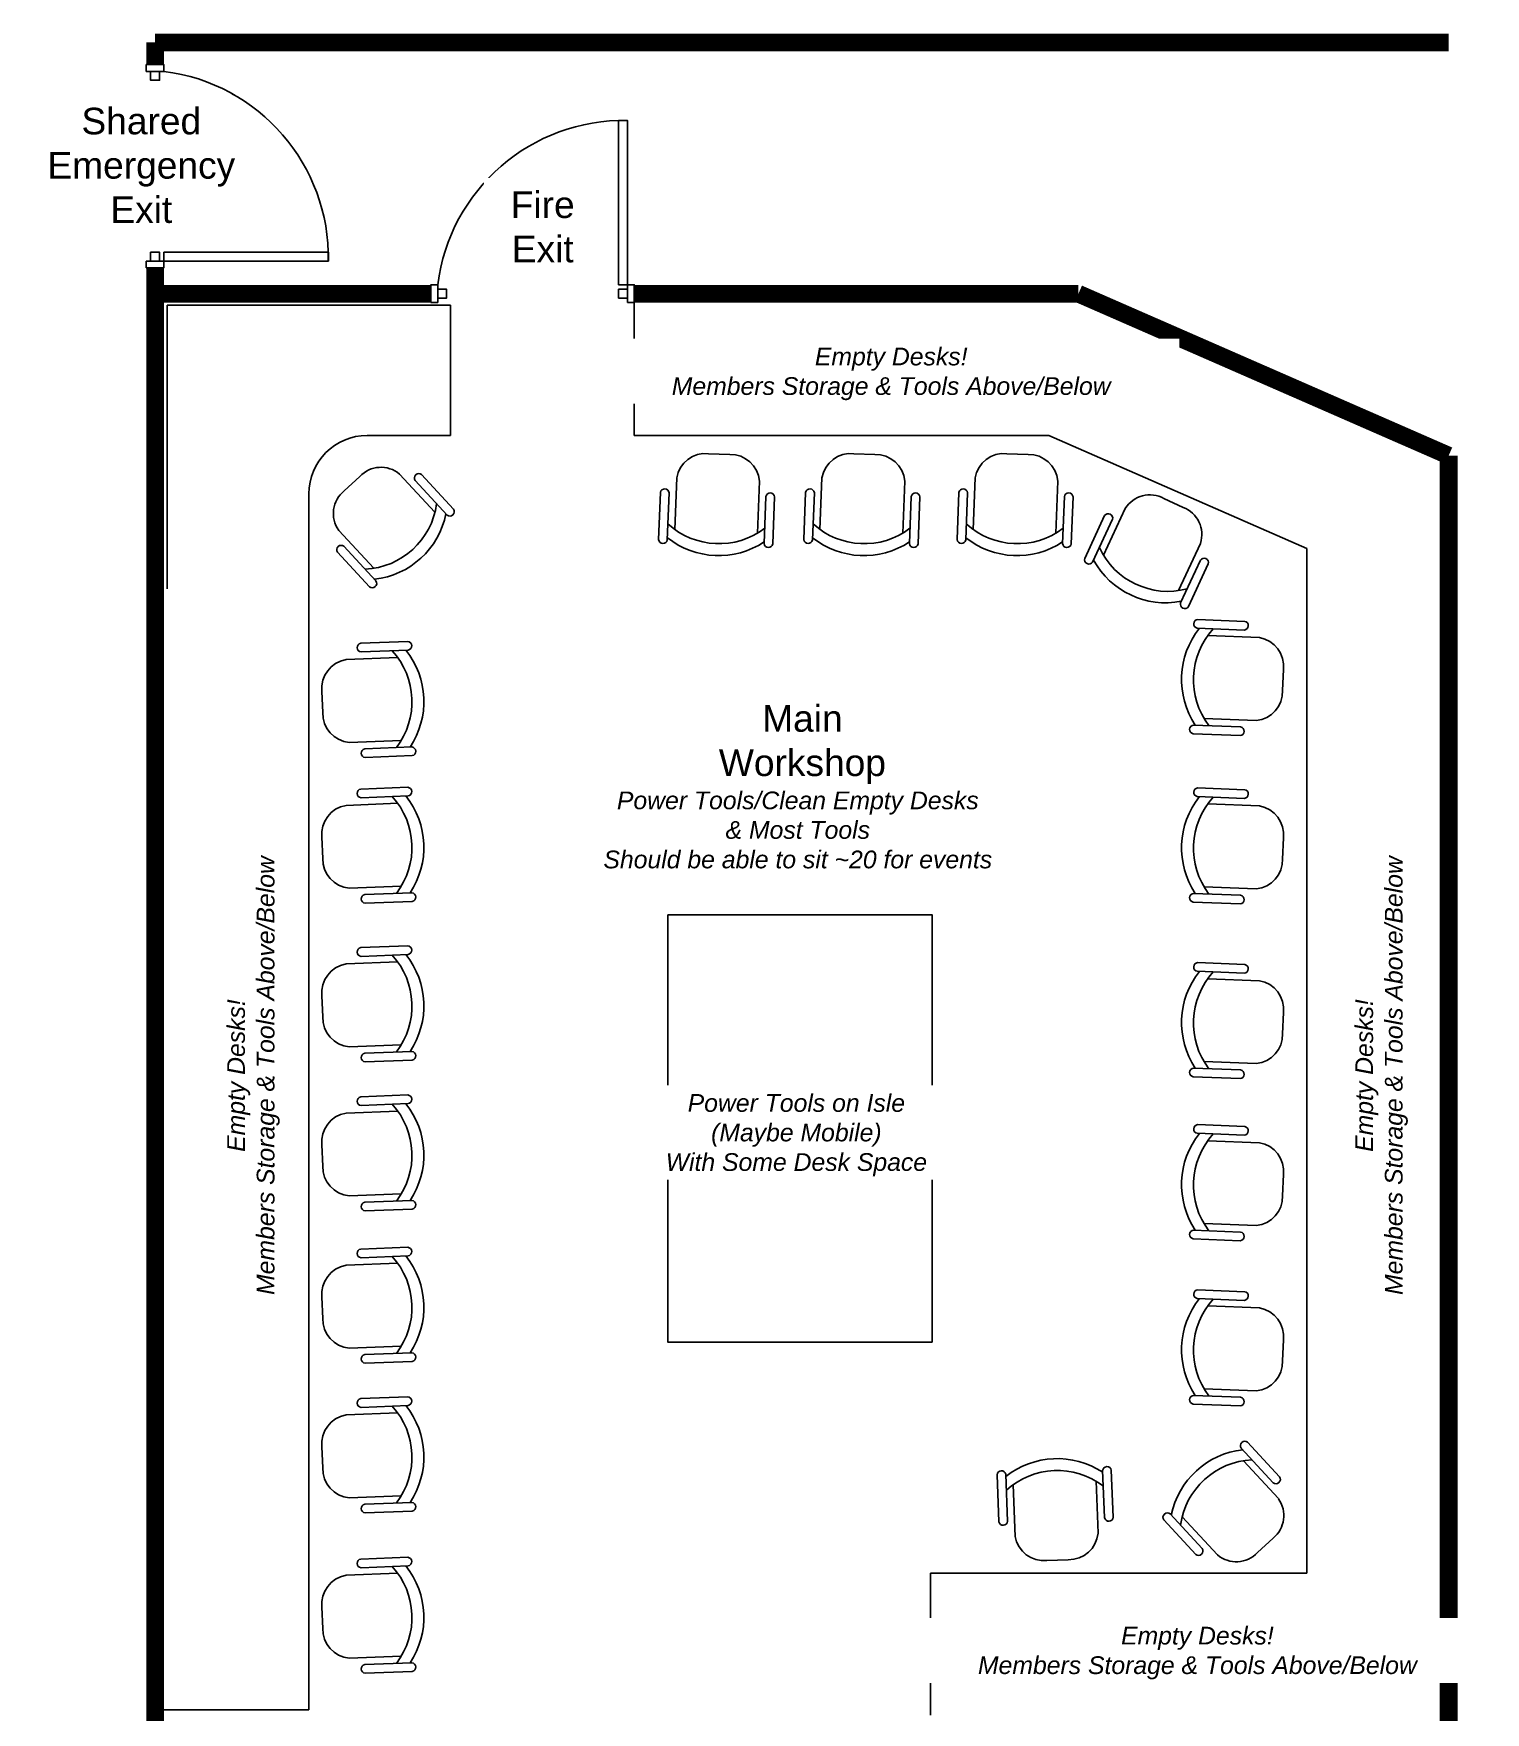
# Model space of a CAD drawing. Header units: millimetres. Extents: x 53866 to 75472, y 37381 to 55928.
# Drawn here: x 67192 to 75385, y 46453 to 55928 of the extents above; entities that cross this region are included whole.
import ezdxf

# ---------------------------------------------------------------- set-up
doc = ezdxf.new("R2010")
doc.units = ezdxf.units.MM
doc.linetypes.add('HIDDEN2', pattern=[4.7625, 3.175, -1.5875])
for name, color, linetype in [('Dams', 34, 'Continuous'), ('Dimensions', 4, 'Continuous'), ('M-CHAIRS', 212, 'Continuous'), ('M1-DESKING', 34, 'Continuous'), ('M1-STORAGE', 34, 'Continuous'), ('Room Text', 1, 'Continuous')]:
    doc.layers.add(name, color=color, linetype=linetype)
doc.styles.add('Room Text', font='arial.ttf')
doc.linetypes.add('ZIGZAG', pattern='A,0.00254,-5.08,[131,ltypeshp.shx,S=5.08,R=0,X=-5.08,Y=0],-10.16,[131,ltypeshp.shx,S=5.08,R=180,X=5.08,Y=0],-5.08', length=20.32254)

# ---------------------------------------------------------------- blocks, each defined once
blk = doc.blocks.new('Single Door')
at = {"linetype": 'Continuous', "lineweight": -3}
for points in [[(38232.7, 49696.3), (38232.7, 49734.3), (38332.7, 49734.3), (38332.7, 49696.3)], [(38257.7, 49696.3), (38257.7, 49646.3), (38307.7, 49646.3), (38307.7, 49696.3)], [(38332.7, 49696.3), (38332.7, 49646.3), (39260.4, 49646.3), (39260.4, 49696.3)], [(38232.7, 48625.5), (38232.7, 48587.5), (38332.7, 48587.5), (38332.7, 48625.5)], [(38257.7, 48625.5), (38257.7, 48675.5), (38307.7, 48675.5), (38307.7, 48625.5)]]:
    blk.add_lwpolyline(points, close=True, dxfattribs=at)
at = {"linetype": 'Continuous', "lineweight": -3, "extrusion": (0, 0, -1)}
blk.add_arc((-38201.3, 49676.6), 1059.2, 178.93383, 262.87733, dxfattribs=at)
blk = doc.blocks.new('2D-OCHAIR')
at = {"layer": 'M-CHAIRS'}
for p, q in [((-322.5, 279.1), (-322.5, 545.1)), ((-273.5, 279.1), (-273.5, 545.1)), ((-234, 193), (-234, 484.7)), ((234, 193), (234, 487)), ((273.5, 279.1), (273.5, 545.1)), ((322.5, 279.1), (322.5, 545.1)), ((60, 50), (-60, 50))]:
    blk.add_line(p, q, dxfattribs=at)
for centre, radius, start, end in [((1.7, 157.5), 465.4, 54.27251, 126.25261), ((-298, 541.4), 24.8, 8.59053, 171.40947), ((1.8, 129.2), 426.5, 50.42552, 130.19404), ((298, 541.4), 24.8, 8.59053, 171.40947), ((-298, 282.8), 24.8, 188.59053, 351.40947), ((-70.5, 214.5), 164.9, 187.50721, 273.66338), ((70.5, 214.5), 164.9, 266.33662, 352.49279), ((298, 282.8), 24.8, 188.59053, 351.40947)]:
    blk.add_arc(centre, radius, start, end, dxfattribs=at)

msp = doc.modelspace()

# ---------------------------------------------------------------- linework, layer by layer
at = {"const_width": 100}
for points in [[(67877.643, 55877.908), (67877.642, 55752.67)], [(67877.643, 55877.908), (75177.643, 55877.908)], [(67877.643, 54605.914), (67877.642, 46402.978)], [(67877.643, 54459.755), (69434.633, 54459.755)], [(70581.39, 54459.755), (73088.23, 54459.755)], [(73088.23, 54459.755), (75177.643, 53545.947)], [(75177.643, 53545.947), (75177.643, 40159.755), (73620.652, 40159.758)]]:
    msp.add_lwpolyline(points, dxfattribs=at)
at = {"layer": 'Dimensions', "linetype": 'ZIGZAG'}
msp.add_lwpolyline([(70770.708, 50954.612), (72262.274, 50954.612), (72262.274, 48543.074), (70770.708, 48543.074)], close=True, dxfattribs=at)
at = {"layer": 'M1-DESKING', "linetype": 'Continuous'}
for p, q in [((67945.238, 54394.359), (67945.238, 52794.359)), ((69125.238, 54394.359), (67945.238, 54394.359)), ((69075.238, 53659.755), (69125.238, 53659.755)), ((68745.238, 52794.359), (68745.238, 53329.755))]:
    msp.add_line(p, q, dxfattribs=at)
for points in [[(70581.39, 53659.755), (70581.39, 54410.38)], [(70581.39, 53659.755), (72920.939, 53659.755)], [(72920.939, 53659.755), (74377.643, 53022.664)], [(74377.643, 53022.664), (74377.643, 47238.149)], [(68745.238, 52794.359), (68745.238, 46467.495), (67927.643, 46467.495)], [(72254.234, 46438.149), (72254.234, 47238.149), (74377.643, 47238.149)]]:
    msp.add_lwpolyline(points, dxfattribs=at)
msp.add_arc((69075.238, 53329.755), 330, 90, 180, dxfattribs=at)
at = {"layer": 'M1-STORAGE'}
for p, q in [((69545.238, 54394.359), (69125.238, 54394.359)), ((69545.238, 53659.755), (69545.238, 54394.359)), ((69125.238, 53659.755), (69545.238, 53659.755))]:
    msp.add_line(p, q, dxfattribs=at)

# ---------------------------------------------------------------- block references
at = {"layer": 'Dams', "color": 6, "linetype": 'HIDDEN2', "xscale": -1}
for p, rotation in [((68954.731, 53424.757), 222.7719006181992), ((71062.479, 53604.547), 177.7719006181992), ((71882.096, 53604.547), 177.7719006181992), ((72746.624, 53604.547), 177.7719006181992), ((73646.211, 53324.337), 155.0829938397879), ((74293.056, 52277.593), 87.77190061819924), ((74293.056, 51327.276), 87.77190061819924), ((74293.056, 50341.099), 87.77190061819924), ((74293.056, 49426.644), 87.77190061819924), ((74293.056, 48494.258), 87.77190061819924), ((74176.334, 47358.647), 42.77190061819933)]:
    msp.add_blockref('2D-OCHAIR', p, dxfattribs=dict(at, rotation=rotation))
at = {"layer": 'Dams', "color": 6, "linetype": 'HIDDEN2'}
for p, rotation in [((68771.528, 52153.67), 272.2280993818007), ((68771.528, 51330.924), 272.2280993818007), ((68771.528, 50435.868), 272.2280993818007), ((68771.528, 49594.31), 272.2280993818007), ((68771.528, 48734.821), 272.2280993818007), ((68771.528, 47890.521), 272.2280993818007), ((72972.641, 47262.506), 2.228099381800766), ((68771.528, 46985.29), 272.2280993818007)]:
    msp.add_blockref('2D-OCHAIR', p, dxfattribs=dict(at, rotation=rotation))
at = {"layer": 'Room Text', "xscale": -1, "rotation": 270}
msp.add_blockref('Single Door', (20847.088, 16177.695), dxfattribs=at)

# ---------------------------------------------------------------- texts
at = {"layer": 'Room Text', "char_height": 150, "width": 1065.82009, "attachment_point": 2, "style": 'Room Text', "bg_fill": 3, "box_fill_scale": 1.5, "bg_fill_color": 256, "bg_fill_transparency": 0}
for s, insert in [('Shared Emergency Exit', (67799.892, 55509.244)), ('Main Workshop', (71530.645, 52137.731))]:
    msp.add_mtext(s, dxfattribs=dict(at, insert=insert))

# ---------------------------------------------------------------- next in the draw order: block references
at = {"layer": 'Room Text', "xscale": -1, "rotation": 180}
msp.add_blockref('Single Door', (29594.957, 104340.215), dxfattribs=at)

# ---------------------------------------------------------------- next in the draw order: texts
at = {"layer": 'Room Text', "insert": (70065.101, 54635.227), "char_height": 150, "width": 511.55934, "attachment_point": 8, "style": 'Room Text', "bg_fill": 3, "box_fill_scale": 1.5, "bg_fill_color": 256, "bg_fill_transparency": 0}
msp.add_mtext('Fire \\PExit', dxfattribs=at)
at = {"layer": 'Room Text', "char_height": 100, "width": 3150.7645, "attachment_point": 2, "style": 'Room Text', "bg_fill": 2}
for s, insert in [('{\\fArial|b0|i1|c0|p34;Empty Desks!\\PMembers Storage & Tools Above/Below}', (72031.72, 54155.268)), ('{\\fArial|b0|i1|c0|p34;Power Tools/Clean Empty Desks \\P& Most Tools\\PShould be able to sit ~20 for events}', (71504.659, 51650.196)), ('{\\fArial|b0|i1|c0|p34;Power Tools on Isle\\P(Maybe Mobile)\\PWith Some Desk Space}', (71496.55, 49942.447)), ('{\\fArial|b0|i1|c0|p34;Empty Desks!\\PMembers Storage & Tools Above/Below}', (73759.635, 46936.216))]:
    msp.add_mtext(s, dxfattribs=dict(at, insert=insert))
at = {"layer": 'Room Text', "char_height": 100, "width": 3150.7645, "attachment_point": 2, "rotation": 90, "style": 'Room Text', "bg_fill": 2}
for insert in [(68284.519, 50047.109), (74650.758, 50047.109)]:
    msp.add_mtext('{\\fArial|b0|i1|c0|p34;Empty Desks!\\PMembers Storage & Tools Above/Below}', dxfattribs=dict(at, insert=insert))

doc.saveas('drawing.dxf')
